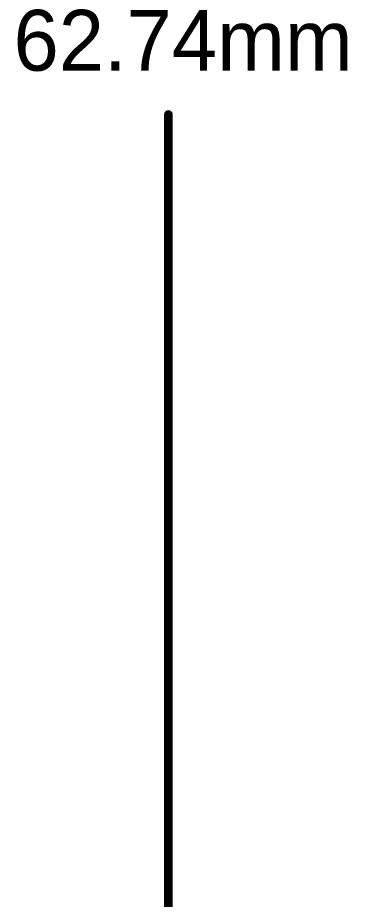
# Model space of a CAD drawing. Extents: x -13.8 to 43.9, y -15.3 to 74.1.
# Drawn here: x -13.77 to -3.94, y 6.34 to 32.67 of the extents above; entities that cross this region are included whole.
import ezdxf
from ezdxf.enums import TextEntityAlignment as Align

# ---------------------------------------------------------------- set-up
doc = ezdxf.new("R2010")
doc.units = 0
doc.header["$MEASUREMENT"] = 0
doc.layers.add('LAYER_125', color=3, linetype='Continuous')

msp = doc.modelspace()

# ---------------------------------------------------------------- linework, layer by layer
at = {"layer": 'LAYER_125', "const_width": 0.254}
msp.add_lwpolyline([(-9.271, 0.127), (-9.271, 29.7815)], dxfattribs=at)
msp.add_lwpolyline([(-9.271, 0.127), (-9.271, 29.7815)], dxfattribs=at)
at = {"layer": 'LAYER_125', "const_width": 0.127}
msp.add_lwpolyline([(-9.3345, 29.7815, 1), (-9.2075, 29.7815, 1)], format="xyb", close=True, dxfattribs=at)
msp.add_lwpolyline([(-9.3345, 29.7815, 1), (-9.2075, 29.7815, 1)], format="xyb", close=True, dxfattribs=at)

# ---------------------------------------------------------------- texts
at = {"layer": 'LAYER_125'}
msp.add_text('62.74mm', height=1.814296, dxfattribs=at).set_placement((-13.88918, 30.5435), align=Align.BOTTOM_LEFT)

doc.saveas('drawing.dxf')
